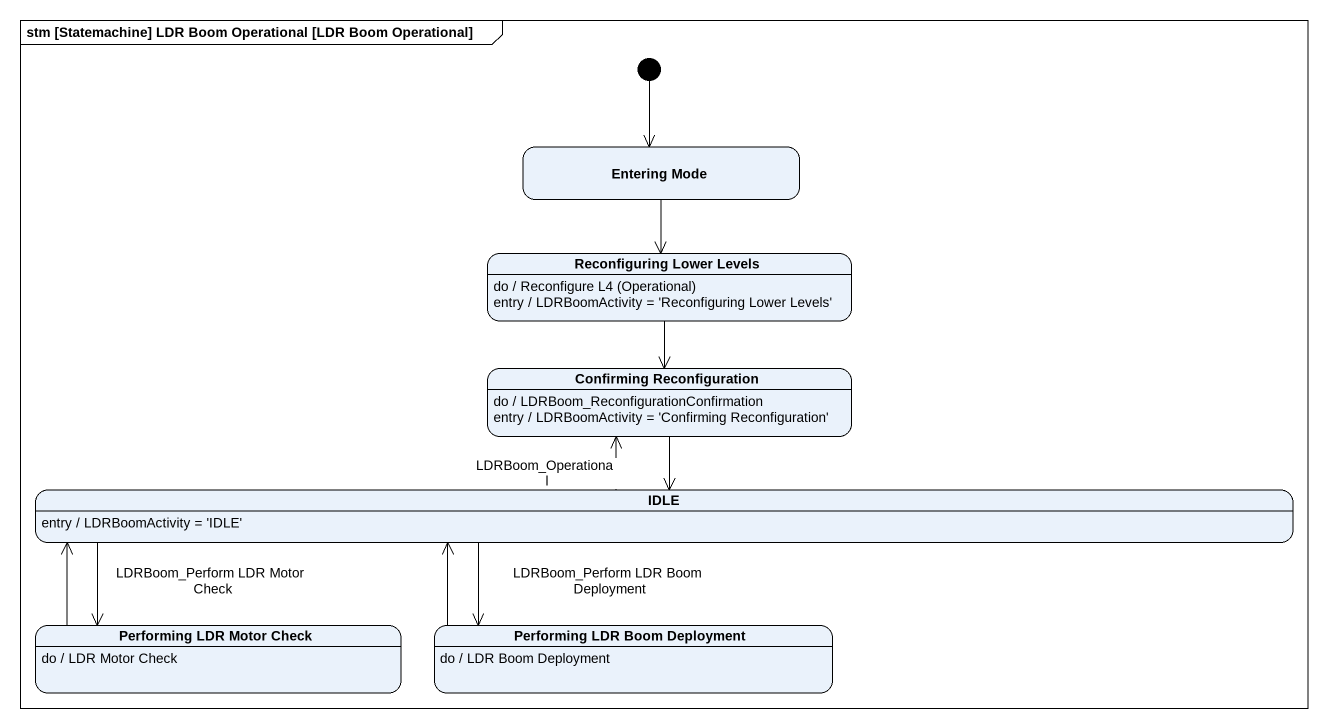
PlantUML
@startuml
mainframe stm [Statemachine] LDR Boom Operational [LDR Boom Operational]
hide empty description
state "Entering Mode" as Entering_Mode
state "Reconfiguring Lower Levels" as Reconfiguring_Lower_Levels
Reconfiguring_Lower_Levels : do / Reconfigure L4 (Operational)
Reconfiguring_Lower_Levels : entry / LDRBoomActivity = 'Reconfiguring Lower Levels'
state "Confirming Reconfiguration" as Confirming_Reconfiguration
Confirming_Reconfiguration : do / LDRBoom_ReconfigurationConfirmation
Confirming_Reconfiguration : entry / LDRBoomActivity = 'Confirming Reconfiguration'
state IDLE
IDLE : entry / LDRBoomActivity = 'IDLE'
state "Performing LDR Motor Check" as Performing_LDR_Motor_Check
Performing_LDR_Motor_Check : do / LDR Motor Check
state "Performing LDR Boom Deployment" as Performing_LDR_Boom
Performing_LDR_Boom : do / LDR Boom Deployment
[*] --> Entering_Mode
Entering_Mode --> Reconfiguring_Lower_Levels
Reconfiguring_Lower_Levels --> Confirming_Reconfiguration
Confirming_Reconfiguration --> IDLE
IDLE -up-> Confirming_Reconfiguration : LDRBoom_Operational
IDLE -left-> Performing_LDR_Motor_Check : LDRBoom_Perform LDR Motor Check
IDLE --> Performing_LDR_Boom : LDRBoom_Perform LDR Boom Deployment
Performing_LDR_Motor_Check -right-> IDLE
Performing_LDR_Boom -up-> IDLE
@enduml
